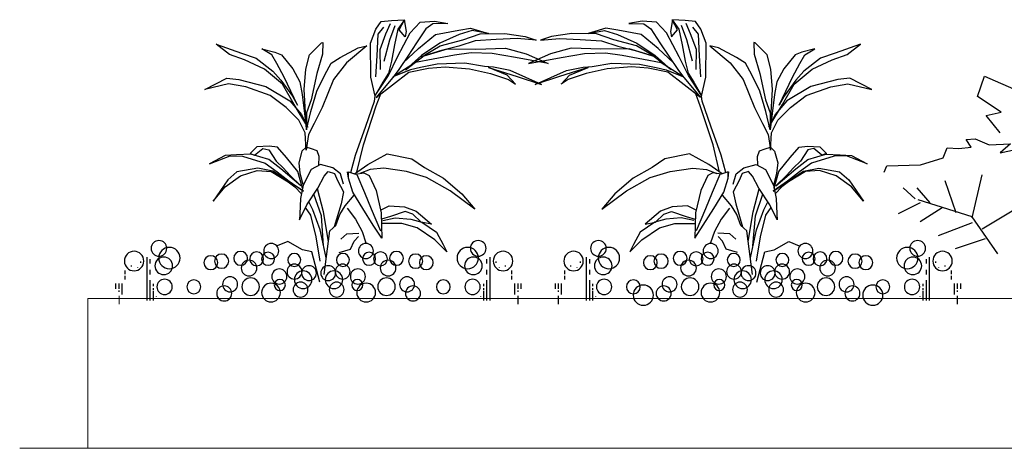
# Model space of a CAD drawing. Header units: millimetres. Extents: x 224.49 to 232.8, y 170.44 to 178.39.
# Drawn here: x 224.492 to 226.466, y 173.245 to 174.103 of the extents above; entities that cross this region are included whole.
import ezdxf

# ---------------------------------------------------------------- set-up
doc = ezdxf.new("R2010")
doc.units = ezdxf.units.MM
doc.layers.add('PROIEZIONI', color=145, linetype='Continuous', lineweight=13)
doc.layers.add('VEGETAZIONE', color=94, linetype='Continuous')

msp = doc.modelspace()

# ---------------------------------------------------------------- linework, layer by layer
at = {"layer": 'PROIEZIONI', "linetype": 'Continuous'}
msp.add_line((224.6907, 173.5334), (224.6907, 173.5499), dxfattribs=at)
at = {"layer": 'PROIEZIONI'}
for q in [(230.7596, 173.5447), (224.6282, 173.2447)]:
    msp.add_line((224.6282, 173.5447), q, dxfattribs=at)
at = {"layer": 'PROIEZIONI', "color": 5}
msp.add_line((224.4916, 173.2447), (230.8936, 173.2447), dxfattribs=at)
at = {"layer": 'VEGETAZIONE'}
for p, q in [((225.2049, 174.0839), (225.2155, 174.0997)), ((225.2155, 174.0997), (225.2367, 174.1016)), ((225.2367, 174.1016), (225.2617, 174.1031)), ((225.2622, 174.1031), (225.2491, 174.0841)), ((225.2519, 174.0831), (225.2622, 174.1031)), ((225.2617, 174.1031), (225.2656, 174.0795)), ((225.2941, 174.0984), (225.3224, 174.1002)), ((225.3224, 174.1002), (225.3491, 174.0955)), ((225.7387, 174.1002), (225.712, 174.0955)), ((225.767, 174.0984), (225.7387, 174.1002)), ((225.7994, 174.1031), (225.7955, 174.0795)), ((225.8092, 174.0831), (225.7989, 174.1031)), ((225.7989, 174.1031), (225.812, 174.0841)), ((225.8245, 174.1016), (225.7994, 174.1031)), ((225.8456, 174.0997), (225.8245, 174.1016)), ((225.8562, 174.0839), (225.8456, 174.0997)), ((225.1945, 174.0559), (225.2049, 174.0839)), ((225.2098, 174.0739), (225.2214, 174.0883)), ((225.2254, 174.0751), (225.2343, 174.0956)), ((225.2332, 174.0631), (225.244, 174.0917)), ((225.2491, 174.0841), (225.2424, 174.0531)), ((225.2635, 174.0688), (225.2519, 174.0831)), ((225.274, 174.0765), (225.2941, 174.0984)), ((225.3052, 174.085), (225.2868, 174.0571)), ((225.3195, 174.0951), (225.3052, 174.085)), ((225.3491, 174.0955), (225.3195, 174.0951)), ((225.3248, 174.0734), (225.3714, 174.082)), ((225.3714, 174.082), (225.395, 174.0863)), ((225.3978, 174.0815), (225.3718, 174.0735)), ((225.395, 174.0863), (225.4306, 174.0757)), ((225.4306, 174.0757), (225.3978, 174.0815)), ((225.6661, 174.0863), (225.6305, 174.0757)), ((225.6305, 174.0757), (225.6634, 174.0815)), ((225.6634, 174.0815), (225.6893, 174.0735)), ((225.6897, 174.082), (225.6661, 174.0863)), ((225.7364, 174.0734), (225.6897, 174.082)), ((225.712, 174.0955), (225.7416, 174.0951)), ((225.7416, 174.0951), (225.7559, 174.085)), ((225.7559, 174.085), (225.7743, 174.0571)), ((225.7871, 174.0765), (225.767, 174.0984)), ((225.7976, 174.0688), (225.8092, 174.0831)), ((225.812, 174.0841), (225.8187, 174.0531)), ((225.828, 174.0631), (225.8171, 174.0917)), ((225.8357, 174.0751), (225.8269, 174.0956)), ((225.8513, 174.0739), (225.8398, 174.0883)), ((225.8667, 174.0559), (225.8562, 174.0839)), ((225.2077, 174.0306), (225.2098, 174.0739)), ((225.214, 174.0433), (225.2254, 174.0751)), ((225.2217, 174.02), (225.2332, 174.0631)), ((225.2486, 174.0286), (225.274, 174.0765)), ((225.2656, 174.0795), (225.2635, 174.0688)), ((225.2908, 174.0457), (225.3248, 174.0734)), ((225.3718, 174.0735), (225.3334, 174.0563)), ((225.3342, 174.0506), (225.3792, 174.063)), ((225.404, 174.0607), (225.3714, 174.0504)), ((225.3792, 174.063), (225.4142, 174.0747)), ((225.4464, 174.0637), (225.404, 174.0607)), ((225.4142, 174.0747), (225.4636, 174.0757)), ((225.4879, 174.0653), (225.4464, 174.0637)), ((225.4636, 174.0757), (225.5039, 174.0697)), ((225.5265, 174.0618), (225.4879, 174.0653)), ((225.5039, 174.0697), (225.5265, 174.0618)), ((225.5572, 174.0697), (225.5346, 174.0618)), ((225.5346, 174.0618), (225.5733, 174.0653)), ((225.5976, 174.0757), (225.5572, 174.0697)), ((225.5733, 174.0653), (225.6147, 174.0637)), ((225.6469, 174.0747), (225.5976, 174.0757)), ((225.6147, 174.0637), (225.6571, 174.0607)), ((225.682, 174.063), (225.6469, 174.0747)), ((225.6571, 174.0607), (225.6897, 174.0504)), ((225.7269, 174.0506), (225.682, 174.063)), ((225.6893, 174.0735), (225.7278, 174.0563)), ((225.7703, 174.0457), (225.7364, 174.0734)), ((225.8126, 174.0286), (225.7871, 174.0765)), ((225.7955, 174.0795), (225.7976, 174.0688)), ((225.8395, 174.02), (225.828, 174.0631)), ((225.8471, 174.0433), (225.8357, 174.0751)), ((225.8534, 174.0306), (225.8513, 174.0739)), ((224.9121, 174.0334), (224.8852, 174.0541)), ((224.8852, 174.0541), (224.9357, 174.0358)), ((224.9964, 174.0329), (224.9769, 174.0449)), ((224.9769, 174.0449), (225.0027, 174.0384)), ((225.0723, 174.0325), (225.0857, 174.0464)), ((225.0857, 174.0464), (225.0962, 174.0566)), ((225.0962, 174.0566), (225.099, 174.0575)), ((225.099, 174.0575), (225.0981, 174.034)), ((225.1337, 174.0277), (225.1698, 174.0469)), ((225.1868, 174.0507), (225.1463, 174.0166)), ((225.1698, 174.0469), (225.1868, 174.0507)), ((225.1952, 173.9879), (225.1945, 174.0559)), ((225.2143, 174.0036), (225.214, 174.0433)), ((225.2424, 174.0531), (225.2367, 174.0203)), ((225.2601, 174.0165), (225.2908, 174.0457)), ((225.2868, 174.0571), (225.2694, 174.0301)), ((225.2952, 174.0287), (225.3488, 174.0451)), ((225.3369, 174.0412), (225.2952, 174.0287)), ((225.3334, 174.0563), (225.2962, 174.0315)), ((225.3043, 174.0333), (225.3342, 174.0506)), ((225.3714, 174.0504), (225.3369, 174.0412)), ((225.3488, 174.0451), (225.4056, 174.0441)), ((225.4056, 174.0441), (225.4645, 174.046)), ((225.4645, 174.046), (225.5061, 174.0345)), ((225.5966, 174.046), (225.555, 174.0345)), ((225.6555, 174.0441), (225.5966, 174.046)), ((225.7124, 174.0451), (225.6555, 174.0441)), ((225.6897, 174.0504), (225.7243, 174.0412)), ((225.7659, 174.0287), (225.7124, 174.0451)), ((225.7243, 174.0412), (225.7659, 174.0287)), ((225.7568, 174.0333), (225.7269, 174.0506)), ((225.7278, 174.0563), (225.7649, 174.0315)), ((225.8011, 174.0165), (225.7703, 174.0457)), ((225.7743, 174.0571), (225.7917, 174.0301)), ((225.8187, 174.0531), (225.8244, 174.0203)), ((225.8469, 174.0036), (225.8471, 174.0433)), ((225.866, 173.9879), (225.8667, 174.0559)), ((225.8913, 174.0469), (225.8743, 174.0507)), ((225.8743, 174.0507), (225.9148, 174.0166)), ((225.9274, 174.0277), (225.8913, 174.0469)), ((225.9649, 174.0566), (225.9621, 174.0575)), ((225.9621, 174.0575), (225.963, 174.034)), ((225.9755, 174.0464), (225.9649, 174.0566)), ((225.9889, 174.0325), (225.9755, 174.0464)), ((226.0843, 174.0449), (226.0584, 174.0384)), ((226.0647, 174.0329), (226.0843, 174.0449)), ((226.1759, 174.0541), (226.1254, 174.0358)), ((226.149, 174.0334), (226.1759, 174.0541)), ((224.9421, 174.0226), (224.9121, 174.0334)), ((224.9357, 174.0358), (224.9653, 174.0263)), ((224.9818, 174.0039), (224.9421, 174.0226)), ((224.9653, 174.0263), (224.9987, 174.0003)), ((225.007, 174.0153), (224.9964, 174.0329)), ((225.0027, 174.0384), (225.0162, 174.0326)), ((225.0162, 174.0326), (225.0388, 174.0048)), ((225.0646, 174.0043), (225.0723, 174.0325)), ((225.0981, 174.034), (225.0871, 173.9955)), ((225.1157, 174.0158), (225.1337, 174.0277)), ((225.2051, 173.9887), (225.2077, 174.0306)), ((225.2301, 173.9911), (225.2486, 174.0286)), ((225.2694, 174.0301), (225.2511, 174.0035)), ((225.2647, 174.0027), (225.3043, 174.0333)), ((225.2962, 174.0315), (225.2647, 174.0027)), ((225.3196, 174.024), (225.2847, 174.0176)), ((225.3627, 174.0322), (225.3196, 174.024)), ((225.3961, 174.0368), (225.3627, 174.0322)), ((225.438, 174.0357), (225.3961, 174.0368)), ((225.4849, 174.0277), (225.438, 174.0357)), ((225.5502, 174.0153), (225.4849, 174.0277)), ((225.5061, 174.0345), (225.5502, 174.0153)), ((225.555, 174.0345), (225.511, 174.0153)), ((225.511, 174.0153), (225.5762, 174.0277)), ((225.5762, 174.0277), (225.6231, 174.0357)), ((225.6231, 174.0357), (225.6651, 174.0368)), ((225.6651, 174.0368), (225.6985, 174.0322)), ((225.6985, 174.0322), (225.7415, 174.024)), ((225.7415, 174.024), (225.7764, 174.0176)), ((225.7965, 174.0027), (225.7568, 174.0333)), ((225.7649, 174.0315), (225.7965, 174.0027)), ((225.7917, 174.0301), (225.81, 174.0035)), ((225.8311, 173.9911), (225.8126, 174.0286)), ((225.856, 173.9887), (225.8534, 174.0306)), ((225.9455, 174.0158), (225.9274, 174.0277)), ((225.963, 174.034), (225.9741, 173.9955)), ((225.9965, 174.0043), (225.9889, 174.0325)), ((226.0449, 174.0326), (226.0223, 174.0048)), ((226.0584, 174.0384), (226.0449, 174.0326)), ((226.0541, 174.0153), (226.0647, 174.0329)), ((226.0959, 174.0263), (226.0624, 174.0003)), ((226.0793, 174.0039), (226.1191, 174.0226)), ((226.1254, 174.0358), (226.0959, 174.0263)), ((226.1191, 174.0226), (226.149, 174.0334)), ((225.018, 173.9737), (224.9818, 174.0039)), ((225.0216, 173.9877), (225.007, 174.0153)), ((225.0388, 174.0048), (225.0525, 173.9787)), ((225.0617, 173.9635), (225.0646, 174.0043)), ((225.1026, 173.9924), (225.1157, 174.0158)), ((225.1463, 174.0166), (225.1203, 173.9832)), ((225.2367, 174.0203), (225.2301, 173.9958)), ((225.2746, 174.0026), (225.2394, 173.9887)), ((225.2511, 174.0035), (225.2419, 173.9909)), ((225.2847, 174.0176), (225.2423, 173.9905)), ((225.2712, 173.9979), (225.3104, 174.0059)), ((225.2945, 174.0071), (225.2746, 174.0026)), ((225.3279, 174.014), (225.2945, 174.0071)), ((225.3104, 174.0059), (225.3438, 174.0085)), ((225.3835, 174.0163), (225.3279, 174.014)), ((225.3438, 174.0085), (225.3927, 174.0048)), ((225.4229, 174.0096), (225.3835, 174.0163)), ((225.3927, 174.0048), (225.4349, 173.9956)), ((225.4407, 174.0078), (225.4229, 174.0096)), ((225.4683, 173.9922), (225.4309, 174.0075)), ((225.4309, 174.0075), (225.4884, 173.9895)), ((225.4741, 174.0016), (225.4407, 174.0078)), ((225.5372, 173.9732), (225.4741, 174.0016)), ((225.5239, 173.9732), (225.587, 174.0016)), ((225.6302, 174.0075), (225.5727, 173.9895)), ((225.587, 174.0016), (225.6204, 174.0078)), ((225.5928, 173.9922), (225.6302, 174.0075)), ((225.6204, 174.0078), (225.6382, 174.0096)), ((225.6684, 174.0048), (225.6262, 173.9956)), ((225.6382, 174.0096), (225.6776, 174.0163)), ((225.7173, 174.0085), (225.6684, 174.0048)), ((225.6776, 174.0163), (225.7332, 174.014)), ((225.7507, 174.0059), (225.7173, 174.0085)), ((225.7332, 174.014), (225.7667, 174.0071)), ((225.79, 173.9979), (225.7507, 174.0059)), ((225.7667, 174.0071), (225.7865, 174.0026)), ((225.7764, 174.0176), (225.8189, 173.9905)), ((225.7865, 174.0026), (225.8217, 173.9887)), ((225.81, 174.0035), (225.8193, 173.9909)), ((225.8244, 174.0203), (225.831, 173.9958)), ((225.9148, 174.0166), (225.9408, 173.9832)), ((225.9585, 173.9924), (225.9455, 174.0158)), ((225.9995, 173.9635), (225.9965, 174.0043)), ((226.0223, 174.0048), (226.0086, 173.9787)), ((226.0395, 173.9877), (226.0541, 174.0153)), ((226.0431, 173.9737), (226.0793, 174.0039)), ((224.8625, 173.9636), (224.9066, 173.9863)), ((224.9066, 173.9863), (224.9306, 173.9836)), ((224.9306, 173.9836), (224.985, 173.969)), ((224.9987, 174.0003), (225.0149, 173.9822)), ((225.0149, 173.9822), (225.0383, 173.9498)), ((225.0479, 173.9317), (225.0216, 173.9877)), ((225.0871, 173.9955), (225.0754, 173.9425)), ((225.087, 173.9597), (225.1026, 173.9924)), ((225.1203, 173.9832), (225.0977, 173.9275)), ((225.2039, 173.9497), (225.1952, 173.9879)), ((225.2035, 173.9511), (225.2301, 173.9911)), ((225.2058, 173.9473), (225.2712, 173.9979)), ((225.2419, 173.9909), (225.2058, 173.9473)), ((225.2301, 173.9958), (225.2191, 173.9777)), ((225.4349, 173.9956), (225.471, 173.9832)), ((225.4849, 173.9741), (225.4683, 173.9922)), ((225.471, 173.9832), (225.4849, 173.9741)), ((225.4884, 173.9895), (225.5372, 173.9732)), ((225.5727, 173.9895), (225.5239, 173.9732)), ((225.5762, 173.9741), (225.5928, 173.9922)), ((225.5902, 173.9832), (225.5762, 173.9741)), ((225.6262, 173.9956), (225.5902, 173.9832)), ((225.8554, 173.9473), (225.79, 173.9979)), ((225.8193, 173.9909), (225.8554, 173.9473)), ((225.831, 173.9958), (225.8421, 173.9777)), ((225.8576, 173.9511), (225.8311, 173.9911)), ((225.8572, 173.9497), (225.866, 173.9879)), ((225.9408, 173.9832), (225.9634, 173.9275)), ((225.9741, 173.9597), (225.9585, 173.9924)), ((225.9741, 173.9955), (225.9857, 173.9425)), ((226.0132, 173.9317), (226.0395, 173.9877)), ((226.0462, 173.9822), (226.0228, 173.9498)), ((226.0624, 174.0003), (226.0462, 173.9822)), ((226.1305, 173.9836), (226.0762, 173.969)), ((226.1545, 173.9863), (226.1305, 173.9836)), ((226.1986, 173.9636), (226.1545, 173.9863)), ((226.4103, 173.9492), (226.4243, 173.9902)), ((226.4243, 173.9902), (226.493, 173.96)), ((224.9102, 173.9746), (224.8625, 173.9636)), ((224.9449, 173.9687), (224.9102, 173.9746)), ((224.9937, 173.9515), (224.9449, 173.9687)), ((224.985, 173.969), (225.033, 173.9405)), ((225.0414, 173.9332), (225.018, 173.9737)), ((225.0525, 173.9787), (225.0572, 173.9532)), ((225.0659, 173.8825), (225.0617, 173.9635)), ((225.2191, 173.9777), (225.2035, 173.9511)), ((225.8421, 173.9777), (225.8576, 173.9511)), ((225.9952, 173.8825), (225.9995, 173.9635)), ((226.0086, 173.9787), (226.004, 173.9532)), ((226.0198, 173.9332), (226.0431, 173.9737)), ((226.0762, 173.969), (226.0281, 173.9405)), ((226.0674, 173.9515), (226.1162, 173.9687)), ((226.1162, 173.9687), (226.1509, 173.9746)), ((226.1509, 173.9746), (226.1986, 173.9636)), ((225.0257, 173.9274), (224.9937, 173.9515)), ((225.0383, 173.9498), (225.0479, 173.9317)), ((225.0572, 173.9532), (225.0659, 173.8825)), ((225.0754, 173.9425), (225.066, 173.9168)), ((225.075, 173.919), (225.087, 173.9597)), ((225.2024, 173.9398), (225.2039, 173.9497)), ((225.206, 173.9303), (225.2151, 173.9545)), ((225.8551, 173.9303), (225.846, 173.9545)), ((225.8587, 173.9398), (225.8572, 173.9497)), ((225.9861, 173.919), (225.9741, 173.9597)), ((225.9857, 173.9425), (225.9952, 173.9168)), ((226.004, 173.9532), (225.9952, 173.8825)), ((226.0228, 173.9498), (226.0132, 173.9317)), ((226.0355, 173.9274), (226.0674, 173.9515)), ((226.4577, 173.9177), (226.4103, 173.9492)), ((225.0506, 173.9016), (225.0257, 173.9274)), ((225.033, 173.9405), (225.0561, 173.9132)), ((225.0688, 173.8881), (225.0414, 173.9332)), ((225.0977, 173.9275), (225.0816, 173.8954)), ((225.1806, 173.8527), (225.206, 173.9303)), ((225.185, 173.8898), (225.2024, 173.9398)), ((225.8805, 173.8527), (225.8551, 173.9303)), ((225.8761, 173.8898), (225.8587, 173.9398)), ((225.9634, 173.9275), (225.9795, 173.8954)), ((225.9923, 173.8881), (226.0198, 173.9332)), ((226.0281, 173.9405), (226.0051, 173.9132)), ((226.0105, 173.9016), (226.0355, 173.9274)), ((225.0561, 173.9132), (225.0688, 173.8881)), ((225.0659, 173.8825), (225.075, 173.919)), ((225.066, 173.9168), (225.0659, 173.8825)), ((225.9952, 173.8825), (225.9861, 173.919)), ((226.0051, 173.9132), (225.9923, 173.8881)), ((225.9952, 173.9168), (225.9952, 173.8825)), ((226.4274, 173.9112), (226.4577, 173.9177)), ((226.4555, 173.8762), (226.4274, 173.9112)), ((225.0634, 173.8763), (225.0506, 173.9016)), ((225.0816, 173.8954), (225.0699, 173.873)), ((225.1643, 173.8318), (225.185, 173.8898)), ((225.8969, 173.8318), (225.8761, 173.8898)), ((225.9795, 173.8954), (225.9912, 173.873)), ((225.9978, 173.8763), (226.0105, 173.9016)), ((225.0652, 173.842), (225.0634, 173.8763)), ((225.0699, 173.873), (225.0673, 173.8556)), ((225.9912, 173.873), (225.9938, 173.8556)), ((225.9959, 173.842), (225.9978, 173.8763)), ((226.3876, 173.8635), (226.4057, 173.8644)), ((226.3979, 173.8476), (226.3876, 173.8635)), ((226.4057, 173.8644), (226.4336, 173.8528)), ((224.9664, 173.8488), (224.9535, 173.8349)), ((224.9623, 173.8316), (224.9787, 173.8449)), ((224.9914, 173.8499), (224.9664, 173.8488)), ((224.9787, 173.8449), (224.9909, 173.8424)), ((225.0079, 173.8477), (224.9914, 173.8499)), ((225.0258, 173.8271), (225.0079, 173.8477)), ((225.0653, 173.8477), (225.0571, 173.8397)), ((225.0673, 173.8556), (225.0652, 173.842)), ((225.076, 173.8447), (225.0653, 173.8477)), ((225.0872, 173.8407), (225.076, 173.8447)), ((225.1673, 173.7977), (225.1806, 173.8527)), ((225.8938, 173.7977), (225.8805, 173.8527)), ((225.9739, 173.8407), (225.9851, 173.8447)), ((225.9851, 173.8447), (225.9958, 173.8477)), ((225.9938, 173.8556), (225.9959, 173.842)), ((225.9958, 173.8477), (226.004, 173.8397)), ((226.0353, 173.8271), (226.0532, 173.8477)), ((226.0532, 173.8477), (226.0697, 173.8499)), ((226.0697, 173.8499), (226.0948, 173.8488)), ((226.0825, 173.8449), (226.0703, 173.8424)), ((226.0988, 173.8316), (226.0825, 173.8449)), ((226.0948, 173.8488), (226.1076, 173.8349)), ((226.3416, 173.8262), (226.3499, 173.8464)), ((226.3499, 173.8464), (226.3731, 173.8449)), ((226.3731, 173.8449), (226.3979, 173.8476)), ((226.4336, 173.8528), (226.4765, 173.8544)), ((226.4765, 173.8544), (226.4555, 173.8362)), ((226.4555, 173.8362), (226.5173, 173.8496)), ((224.903, 173.8311), (224.8717, 173.8143)), ((224.8717, 173.8143), (224.9134, 173.8305)), ((224.9256, 173.8322), (224.903, 173.8311)), ((224.9134, 173.8305), (224.9378, 173.8301)), ((224.9548, 173.8336), (224.9256, 173.8322)), ((224.9378, 173.8301), (224.9833, 173.8156)), ((224.9535, 173.8349), (224.9623, 173.8316)), ((224.9909, 173.823), (224.9548, 173.8336)), ((224.9909, 173.8424), (225.0055, 173.8199)), ((225.0489, 173.799), (225.0258, 173.8271)), ((225.0571, 173.8397), (225.0506, 173.8163)), ((225.0913, 173.8288), (225.0872, 173.8407)), ((225.091, 173.8115), (225.0913, 173.8288)), ((225.155, 173.7969), (225.1643, 173.8318)), ((225.1889, 173.813), (225.2279, 173.8345)), ((225.2279, 173.8345), (225.2772, 173.8247)), ((225.2772, 173.8247), (225.3027, 173.8069)), ((225.7839, 173.8247), (225.7584, 173.8069)), ((225.8332, 173.8345), (225.7839, 173.8247)), ((225.8722, 173.813), (225.8332, 173.8345)), ((225.9061, 173.7969), (225.8969, 173.8318)), ((225.9698, 173.8288), (225.9739, 173.8407)), ((225.9701, 173.8115), (225.9698, 173.8288)), ((226.004, 173.8397), (226.0105, 173.8163)), ((226.0123, 173.799), (226.0353, 173.8271)), ((226.0703, 173.8424), (226.0556, 173.8199)), ((226.0702, 173.823), (226.1063, 173.8336)), ((226.1233, 173.8301), (226.0779, 173.8156)), ((226.1076, 173.8349), (226.0988, 173.8316)), ((226.1063, 173.8336), (226.1355, 173.8322)), ((226.1478, 173.8305), (226.1233, 173.8301)), ((226.1355, 173.8322), (226.1581, 173.8311)), ((226.1895, 173.8143), (226.1478, 173.8305)), ((226.1581, 173.8311), (226.1895, 173.8143)), ((226.2961, 173.8125), (226.3416, 173.8262)), ((224.9685, 173.8055), (224.9269, 173.7983)), ((224.999, 173.7999), (224.9685, 173.8055)), ((224.9833, 173.8156), (225.0074, 173.7982)), ((225.0147, 173.8043), (224.9909, 173.823)), ((225.0055, 173.8199), (225.0194, 173.8061)), ((225.055, 173.7707), (225.0147, 173.8043)), ((225.0194, 173.8061), (225.0337, 173.7908)), ((225.0506, 173.8163), (225.0531, 173.7956)), ((225.0943, 173.8133), (225.0753, 173.8033)), ((225.1192, 173.8063), (225.0943, 173.8133)), ((225.134, 173.7942), (225.1192, 173.8063)), ((225.1625, 173.7944), (225.1889, 173.813)), ((225.2212, 173.8059), (225.1935, 173.8031)), ((225.2664, 173.799), (225.2212, 173.8059)), ((225.3027, 173.8069), (225.3405, 173.7859)), ((225.7584, 173.8069), (225.7206, 173.7859)), ((225.7947, 173.799), (225.8399, 173.8059)), ((225.8399, 173.8059), (225.8677, 173.8031)), ((225.8986, 173.7944), (225.8722, 173.813)), ((225.9271, 173.7942), (225.942, 173.8063)), ((225.942, 173.8063), (225.9668, 173.8133)), ((225.9668, 173.8133), (225.9858, 173.8033)), ((226.0062, 173.7707), (226.0465, 173.8043)), ((226.0105, 173.8163), (226.008, 173.7956)), ((226.0417, 173.8061), (226.0275, 173.7908)), ((226.0556, 173.8199), (226.0417, 173.8061)), ((226.0465, 173.8043), (226.0702, 173.823)), ((226.0779, 173.8156), (226.0537, 173.7982)), ((226.0621, 173.7999), (226.0927, 173.8055)), ((226.0927, 173.8055), (226.1342, 173.7983)), ((226.2237, 173.7975), (226.2286, 173.8102)), ((226.2286, 173.8102), (226.2961, 173.8125)), ((224.9034, 173.7686), (224.9339, 173.7906)), ((224.9269, 173.7983), (224.9084, 173.7826)), ((224.9339, 173.7906), (224.9674, 173.8008)), ((224.9674, 173.8008), (224.9952, 173.799)), ((224.9952, 173.799), (225.0293, 173.7786)), ((225.0604, 173.7597), (224.999, 173.7999)), ((225.0074, 173.7982), (225.0312, 173.78)), ((225.0337, 173.7908), (225.055, 173.7707)), ((225.0584, 173.7659), (225.0489, 173.799)), ((225.0531, 173.7956), (225.0595, 173.771)), ((225.0753, 173.8033), (225.0597, 173.7719)), ((225.0888, 173.7654), (225.1014, 173.79)), ((225.1014, 173.79), (225.1096, 173.7993)), ((225.1096, 173.7993), (225.1222, 173.7949)), ((225.1222, 173.7949), (225.1282, 173.7811)), ((225.1403, 173.7734), (225.134, 173.7942)), ((225.1503, 173.7854), (225.1486, 173.7982)), ((225.1501, 173.7986), (225.1645, 173.7937)), ((225.1503, 173.7854), (225.1501, 173.7986)), ((225.1592, 173.758), (225.1503, 173.7854)), ((225.1645, 173.7937), (225.1811, 173.7967)), ((225.1669, 173.7932), (225.1823, 173.7567)), ((225.1935, 173.8031), (225.1729, 173.7952)), ((225.1811, 173.7967), (225.1914, 173.7909)), ((225.1914, 173.7909), (225.2054, 173.761)), ((225.3067, 173.787), (225.2664, 173.799)), ((225.3537, 173.7603), (225.3067, 173.787)), ((225.3405, 173.7859), (225.3776, 173.7542)), ((225.7206, 173.7859), (225.6835, 173.7542)), ((225.7075, 173.7603), (225.7545, 173.787)), ((225.7545, 173.787), (225.7947, 173.799)), ((225.8698, 173.7909), (225.8558, 173.761)), ((225.8677, 173.8031), (225.8883, 173.7952)), ((225.88, 173.7967), (225.8698, 173.7909)), ((225.8942, 173.7932), (225.8788, 173.7567)), ((225.8966, 173.7937), (225.88, 173.7967)), ((225.911, 173.7986), (225.8966, 173.7937)), ((225.9019, 173.758), (225.9109, 173.7854)), ((225.9109, 173.7854), (225.911, 173.7986)), ((225.9109, 173.7854), (225.9125, 173.7982)), ((225.9209, 173.7734), (225.9271, 173.7942)), ((225.9389, 173.7949), (225.933, 173.7811)), ((225.9515, 173.7993), (225.9389, 173.7949)), ((225.9597, 173.79), (225.9515, 173.7993)), ((225.9724, 173.7654), (225.9597, 173.79)), ((225.9858, 173.8033), (226.0014, 173.7719)), ((226.0007, 173.7597), (226.0621, 173.7999)), ((226.008, 173.7956), (226.0016, 173.771)), ((226.0027, 173.7659), (226.0123, 173.799)), ((226.0275, 173.7908), (226.0062, 173.7707)), ((226.0537, 173.7982), (226.0299, 173.78)), ((226.0659, 173.799), (226.0318, 173.7786)), ((226.0937, 173.8008), (226.0659, 173.799)), ((226.1272, 173.7906), (226.0937, 173.8008)), ((226.1577, 173.7686), (226.1272, 173.7906)), ((226.1342, 173.7983), (226.1528, 173.7826)), ((226.3994, 173.7065), (226.4194, 173.7924)), ((224.9084, 173.7826), (224.8794, 173.7398)), ((224.8794, 173.7398), (224.9034, 173.7686)), ((225.0293, 173.7786), (225.0427, 173.7681)), ((225.0312, 173.78), (225.0604, 173.7597)), ((225.0427, 173.7681), (225.056, 173.7543)), ((225.0597, 173.7719), (225.0541, 173.7453)), ((225.0665, 173.7323), (225.0888, 173.7654)), ((225.1002, 173.718), (225.0881, 173.7644)), ((225.1282, 173.7811), (225.14, 173.7583)), ((225.933, 173.7811), (225.9211, 173.7583)), ((225.961, 173.718), (225.9731, 173.7644)), ((225.9946, 173.7323), (225.9724, 173.7654)), ((226.0299, 173.78), (226.0007, 173.7597)), ((226.0014, 173.7719), (226.007, 173.7453)), ((226.0184, 173.7681), (226.0051, 173.7543)), ((226.0318, 173.7786), (226.0184, 173.7681)), ((226.1528, 173.7826), (226.1817, 173.7398)), ((226.1817, 173.7398), (226.1577, 173.7686)), ((226.2853, 173.7445), (226.2613, 173.7664)), ((226.3153, 173.7365), (226.2893, 173.7664)), ((226.3674, 173.7165), (226.3454, 173.7804)), ((225.0541, 173.7453), (225.0527, 173.7141)), ((225.0959, 173.7101), (225.081, 173.7538)), ((225.14, 173.7583), (225.1353, 173.7345)), ((225.1437, 173.73), (225.1619, 173.7519)), ((225.1789, 173.7247), (225.1592, 173.758)), ((225.1823, 173.7567), (225.1959, 173.7244)), ((225.2054, 173.761), (225.2155, 173.716)), ((225.4034, 173.7237), (225.3537, 173.7603)), ((225.3776, 173.7542), (225.4034, 173.7237)), ((225.6577, 173.7237), (225.7075, 173.7603)), ((225.6835, 173.7542), (225.6577, 173.7237)), ((225.8558, 173.761), (225.8456, 173.716)), ((225.8788, 173.7567), (225.8653, 173.7244)), ((225.8822, 173.7247), (225.9019, 173.758)), ((225.9175, 173.73), (225.8992, 173.7519)), ((225.9211, 173.7583), (225.9259, 173.7345)), ((225.9653, 173.7101), (225.9802, 173.7538)), ((226.007, 173.7453), (226.0085, 173.7141)), ((225.0519, 173.7024), (225.0665, 173.7323)), ((225.0747, 173.7119), (225.0639, 173.7269)), ((225.0791, 173.7221), (225.0706, 173.7383)), ((225.1353, 173.7345), (225.1216, 173.6881)), ((225.133, 173.7127), (225.1437, 173.73)), ((225.1474, 173.7257), (225.1645, 173.7037)), ((225.2, 173.6914), (225.1789, 173.7247)), ((225.1959, 173.7244), (225.2143, 173.6803)), ((225.2142, 173.7216), (225.2317, 173.73)), ((225.2317, 173.73), (225.2624, 173.728)), ((225.2624, 173.728), (225.2857, 173.7195)), ((225.7988, 173.728), (225.7754, 173.7195)), ((225.8294, 173.73), (225.7988, 173.728)), ((225.8469, 173.7216), (225.8294, 173.73)), ((225.8653, 173.7244), (225.8468, 173.6803)), ((225.8611, 173.6914), (225.8822, 173.7247)), ((225.9138, 173.7257), (225.8967, 173.7037)), ((225.9281, 173.7127), (225.9175, 173.73)), ((225.9259, 173.7345), (225.9395, 173.6881)), ((225.982, 173.7221), (225.9906, 173.7383)), ((225.9865, 173.7119), (225.9972, 173.7269)), ((226.0092, 173.7024), (225.9946, 173.7323)), ((226.2953, 173.7365), (226.2513, 173.7145)), ((226.3994, 173.7085), (226.2913, 173.7425)), ((226.3393, 173.7265), (226.2953, 173.6985)), ((226.4194, 173.6845), (226.5034, 173.7345)), ((225.0527, 173.7141), (225.0519, 173.7024)), ((225.0852, 173.6684), (225.0747, 173.7119)), ((225.0935, 173.6824), (225.0791, 173.7221)), ((225.1005, 173.6503), (225.0959, 173.7101)), ((225.1099, 173.6586), (225.1002, 173.718)), ((225.1251, 173.6912), (225.133, 173.7127)), ((225.2155, 173.716), (225.2169, 173.6657)), ((225.2346, 173.7091), (225.2166, 173.7034)), ((225.219, 173.7009), (225.2441, 173.7061)), ((225.2641, 173.7189), (225.2346, 173.7091)), ((225.2441, 173.7061), (225.2751, 173.7033)), ((225.279, 173.7136), (225.2641, 173.7189)), ((225.2957, 173.6977), (225.279, 173.7136)), ((225.2857, 173.7195), (225.3168, 173.6936)), ((225.7754, 173.7195), (225.7444, 173.6936)), ((225.7654, 173.6977), (225.7821, 173.7136)), ((225.7821, 173.7136), (225.7971, 173.7189)), ((225.817, 173.7061), (225.786, 173.7033)), ((225.7971, 173.7189), (225.8265, 173.7091)), ((225.8421, 173.7009), (225.817, 173.7061)), ((225.8265, 173.7091), (225.8445, 173.7034)), ((225.8456, 173.716), (225.8442, 173.6657)), ((225.936, 173.6912), (225.9281, 173.7127)), ((225.9512, 173.6586), (225.961, 173.718)), ((225.9606, 173.6503), (225.9653, 173.7101)), ((225.9676, 173.6824), (225.982, 173.7221)), ((225.9759, 173.6684), (225.9865, 173.7119)), ((226.0085, 173.7141), (226.0092, 173.7024)), ((226.4514, 173.6345), (226.3994, 173.7085)), ((225.1127, 173.6801), (225.1251, 173.6912)), ((225.1645, 173.7037), (225.1776, 173.6786)), ((225.2169, 173.6657), (225.2, 173.6914)), ((225.2166, 173.7034), (225.2159, 173.7031)), ((225.2571, 173.6946), (225.2161, 173.6949)), ((225.288, 173.6865), (225.2571, 173.6946)), ((225.2751, 173.7033), (225.2971, 173.6977)), ((225.3233, 173.662), (225.288, 173.6865)), ((225.3168, 173.6936), (225.2957, 173.6977)), ((225.2971, 173.6977), (225.3268, 173.6779)), ((225.7641, 173.6977), (225.7343, 173.6779)), ((225.7378, 173.662), (225.7731, 173.6865)), ((225.7444, 173.6936), (225.7654, 173.6977)), ((225.786, 173.7033), (225.7641, 173.6977)), ((225.7731, 173.6865), (225.8041, 173.6946)), ((225.8041, 173.6946), (225.845, 173.6949)), ((225.8442, 173.6657), (225.8611, 173.6914)), ((225.8445, 173.7034), (225.8453, 173.7031)), ((225.8967, 173.7037), (225.8835, 173.6786)), ((225.9484, 173.6801), (225.936, 173.6912)), ((226.3994, 173.6965), (226.3313, 173.6705)), ((225.0936, 173.6198), (225.0852, 173.6684)), ((225.1057, 173.6263), (225.0935, 173.6824)), ((225.1101, 173.6595), (225.1127, 173.6801)), ((225.135, 173.6638), (225.147, 173.6739)), ((225.147, 173.6739), (225.171, 173.6759)), ((225.1618, 173.6595), (225.1705, 173.6688)), ((225.1776, 173.6786), (225.1853, 173.6559)), ((225.3268, 173.6779), (225.3401, 173.6532)), ((225.7343, 173.6779), (225.721, 173.6532)), ((225.8835, 173.6786), (225.8758, 173.6559)), ((225.9141, 173.6739), (225.8902, 173.6759)), ((225.8993, 173.6595), (225.8907, 173.6688)), ((225.9261, 173.6638), (225.9141, 173.6739)), ((225.9511, 173.6595), (225.9484, 173.6801)), ((225.9554, 173.6263), (225.9676, 173.6824)), ((225.9675, 173.6198), (225.9759, 173.6684)), ((225.0286, 173.6586), (225.0077, 173.65)), ((225.0584, 173.6421), (225.0286, 173.6586)), ((225.1014, 173.5928), (225.1101, 173.6595)), ((225.154, 173.6437), (225.1618, 173.6595)), ((225.3474, 173.6385), (225.3233, 173.662)), ((225.3401, 173.6532), (225.3474, 173.6385)), ((225.7137, 173.6385), (225.7378, 173.662)), ((225.721, 173.6532), (225.7137, 173.6385)), ((225.9071, 173.6437), (225.8993, 173.6595)), ((225.9598, 173.5928), (225.9511, 173.6595)), ((226.0027, 173.6421), (226.0326, 173.6586)), ((226.0326, 173.6586), (226.0534, 173.65)), ((226.4254, 173.6645), (226.3654, 173.6445)), ((224.7469, 173.5405), (224.7469, 173.6275)), ((225.0768, 173.6384), (225.0584, 173.6421)), ((225.0931, 173.5775), (225.0768, 173.6384)), ((225.1317, 173.6369), (225.154, 173.6437)), ((225.4339, 173.5405), (225.4339, 173.6275)), ((225.6273, 173.5405), (225.6273, 173.6275)), ((225.9294, 173.6369), (225.9071, 173.6437)), ((225.9681, 173.5775), (225.9844, 173.6384)), ((225.9844, 173.6384), (226.0027, 173.6421)), ((226.3143, 173.5405), (226.3143, 173.6275)), ((224.7094, 173.6059), (224.7094, 173.6062)), ((224.7156, 173.6087), (224.7156, 173.611)), ((224.7281, 173.6065), (224.7281, 173.6074)), ((224.7344, 173.6164), (224.7344, 173.6189)), ((224.7531, 173.6149), (224.7531, 173.6236)), ((225.4276, 173.6149), (225.4276, 173.6236)), ((225.4464, 173.6164), (225.4464, 173.6189)), ((225.4526, 173.6065), (225.4526, 173.6074)), ((225.4651, 173.6087), (225.4651, 173.611)), ((225.4713, 173.6059), (225.4713, 173.6062)), ((225.5898, 173.6059), (225.5898, 173.6062)), ((225.596, 173.6087), (225.596, 173.611)), ((225.6085, 173.6065), (225.6085, 173.6074)), ((225.6148, 173.6164), (225.6148, 173.6189)), ((225.6335, 173.6149), (225.6335, 173.6236)), ((226.308, 173.6149), (226.308, 173.6236)), ((226.3268, 173.6164), (226.3268, 173.6189)), ((226.333, 173.6065), (226.333, 173.6074)), ((226.3455, 173.6087), (226.3455, 173.611)), ((226.3517, 173.6059), (226.3517, 173.6062)), ((224.7032, 173.5937), (224.7032, 173.6006)), ((224.7032, 173.5827), (224.7032, 173.5904)), ((224.7531, 173.5925), (224.7531, 173.6021)), ((225.4276, 173.5925), (225.4276, 173.6021)), ((225.4776, 173.5937), (225.4776, 173.6006)), ((225.4776, 173.5827), (225.4776, 173.5904)), ((225.5836, 173.5937), (225.5836, 173.6006)), ((225.5836, 173.5827), (225.5836, 173.5904)), ((225.6335, 173.5925), (225.6335, 173.6021)), ((226.308, 173.5925), (226.308, 173.6021)), ((226.358, 173.5937), (226.358, 173.6006)), ((226.358, 173.5827), (226.358, 173.5904)), ((224.6844, 173.5643), (224.6844, 173.5745)), ((224.6907, 173.5644), (224.6907, 173.5747)), ((224.6969, 173.5524), (224.6969, 173.5749)), ((224.7531, 173.5767), (224.7531, 173.5815)), ((224.7531, 173.5407), (224.7531, 173.5765)), ((224.7594, 173.5691), (224.7594, 173.5742)), ((224.7656, 173.5718), (224.7656, 173.5721)), ((225.4151, 173.5718), (225.4151, 173.5721)), ((225.4214, 173.5691), (225.4214, 173.5742)), ((225.4276, 173.5767), (225.4276, 173.5815)), ((225.4276, 173.5407), (225.4276, 173.5765)), ((225.4838, 173.5524), (225.4838, 173.5749)), ((225.4901, 173.5644), (225.4901, 173.5747)), ((225.4963, 173.5643), (225.4963, 173.5745)), ((225.5648, 173.5643), (225.5648, 173.5745)), ((225.5711, 173.5644), (225.5711, 173.5747)), ((225.5773, 173.5524), (225.5773, 173.5749)), ((225.6335, 173.5767), (225.6335, 173.5815)), ((225.6335, 173.5407), (225.6335, 173.5765)), ((225.6398, 173.5691), (225.6398, 173.5742)), ((225.646, 173.5718), (225.646, 173.5721)), ((226.2955, 173.5718), (226.2955, 173.5721)), ((226.3018, 173.5691), (226.3018, 173.5742)), ((226.308, 173.5767), (226.308, 173.5815)), ((226.308, 173.5407), (226.308, 173.5765)), ((226.3642, 173.5524), (226.3642, 173.5749)), ((226.3705, 173.5644), (226.3705, 173.5747)), ((226.3767, 173.5643), (226.3767, 173.5745)), ((224.6907, 173.5583), (224.6907, 173.5605)), ((224.7594, 173.5622), (224.7594, 173.5656)), ((224.7594, 173.5409), (224.7594, 173.5599)), ((224.7656, 173.5478), (224.7656, 173.5488)), ((225.4151, 173.5478), (225.4151, 173.5488)), ((225.4214, 173.5622), (225.4214, 173.5656)), ((225.4214, 173.5409), (225.4214, 173.5599)), ((225.4901, 173.5583), (225.4901, 173.5605)), ((225.4901, 173.5334), (225.4901, 173.5499)), ((225.5711, 173.5583), (225.5711, 173.5605)), ((225.5711, 173.5334), (225.5711, 173.5499)), ((225.6398, 173.5622), (225.6398, 173.5656)), ((225.6398, 173.5409), (225.6398, 173.5599)), ((225.646, 173.5478), (225.646, 173.5488)), ((226.2955, 173.5478), (226.2955, 173.5488)), ((226.3018, 173.5622), (226.3018, 173.5656)), ((226.3018, 173.5409), (226.3018, 173.5599)), ((226.3705, 173.5583), (226.3705, 173.5605)), ((226.3705, 173.5334), (226.3705, 173.5499))]:
    msp.add_line(p, q, dxfattribs=at)
for centre, radius, start, end in [((224.7706, 173.6451), 0.0157, 0, 180), ((224.7915, 173.6257), 0.0214, 0, 180), ((224.9955, 173.6399), 0.0151, 0, 180), ((225.1852, 173.6399), 0.0151, 0, 180), ((225.3892, 173.6257), 0.0214, 0, 180), ((225.4101, 173.6451), 0.0157, 0, 180), ((225.651, 173.6451), 0.0157, 0, 180), ((225.6719, 173.6257), 0.0214, 0, 180), ((225.8759, 173.6399), 0.0151, 0, 180), ((226.0656, 173.6399), 0.0151, 0, 180), ((226.2696, 173.6257), 0.0214, 0, 180), ((226.2905, 173.6451), 0.0157, 0, 180), ((224.7208, 173.6197), 0.0195, 0, 180), ((224.7706, 173.6451), 0.0157, 180, 0), ((224.7802, 173.6101), 0.0176, 0, 180), ((224.7915, 173.6257), 0.0214, 180, 0), ((224.8746, 173.6165), 0.0139, 0, 180), ((224.8961, 173.6195), 0.0143, 0, 180), ((224.9343, 173.6252), 0.0139, 0, 180), ((224.9663, 173.6241), 0.0139, 0, 180), ((224.9892, 173.6243), 0.013, 0, 180), ((224.9955, 173.6399), 0.0151, 180, 0), ((225.0417, 173.6219), 0.013, 0, 180), ((225.1391, 173.6219), 0.013, 0, 180), ((225.1852, 173.6399), 0.0151, 180, 0), ((225.1916, 173.6243), 0.013, 0, 180), ((225.2145, 173.6241), 0.0139, 0, 180), ((225.2464, 173.6252), 0.0139, 0, 180), ((225.2847, 173.6195), 0.0143, 0, 180), ((225.3061, 173.6165), 0.0139, 0, 180), ((225.3892, 173.6257), 0.0214, 180, 0), ((225.4005, 173.6101), 0.0176, 0, 180), ((225.4101, 173.6451), 0.0157, 180, 0), ((225.4599, 173.6197), 0.0195, 0, 180), ((225.6012, 173.6197), 0.0195, 0, 180), ((225.651, 173.6451), 0.0157, 180, 0), ((225.6606, 173.6101), 0.0176, 0, 180), ((225.6719, 173.6257), 0.0214, 180, 0), ((225.755, 173.6165), 0.0139, 0, 180), ((225.7765, 173.6195), 0.0143, 0, 180), ((225.8147, 173.6252), 0.0139, 0, 180), ((225.8467, 173.6241), 0.0139, 0, 180), ((225.8696, 173.6243), 0.013, 0, 180), ((225.8759, 173.6399), 0.0151, 180, 0), ((225.9221, 173.6219), 0.013, 0, 180), ((226.0195, 173.6219), 0.013, 0, 180), ((226.0656, 173.6399), 0.0151, 180, 0), ((226.072, 173.6243), 0.013, 0, 180), ((226.0949, 173.6241), 0.0139, 0, 180), ((226.1268, 173.6252), 0.0139, 0, 180), ((226.1651, 173.6195), 0.0143, 0, 180), ((226.1865, 173.6165), 0.0139, 0, 180), ((226.2696, 173.6257), 0.0214, 180, 0), ((226.2809, 173.6101), 0.0176, 0, 180), ((226.2905, 173.6451), 0.0157, 180, 0), ((226.3403, 173.6197), 0.0195, 0, 180), ((224.7208, 173.6197), 0.0195, 180, 0), ((224.7802, 173.6101), 0.0176, 180, 0), ((224.8746, 173.6165), 0.0139, 180, 0), ((224.8961, 173.6195), 0.0143, 180, 0), ((224.9343, 173.6252), 0.0139, 180, 0), ((224.951, 173.6057), 0.0157, 0, 180), ((224.9663, 173.6241), 0.0139, 180, 0), ((224.9892, 173.6243), 0.013, 180, 0), ((225.0421, 173.5986), 0.0149, 0, 180), ((225.0417, 173.6219), 0.013, 180, 0), ((225.0712, 173.5955), 0.0149, 0, 180), ((225.1096, 173.5955), 0.0149, 0, 180), ((225.1386, 173.5986), 0.0149, 0, 180), ((225.1391, 173.6219), 0.013, 180, 0), ((225.1916, 173.6243), 0.013, 180, 0), ((225.2145, 173.6241), 0.0139, 180, 0), ((225.2297, 173.6057), 0.0157, 0, 180), ((225.2464, 173.6252), 0.0139, 180, 0), ((225.2847, 173.6195), 0.0143, 180, 0), ((225.3061, 173.6165), 0.0139, 180, 0), ((225.4005, 173.6101), 0.0176, 180, 0), ((225.4599, 173.6197), 0.0195, 180, 0), ((225.6012, 173.6197), 0.0195, 180, 0), ((225.6606, 173.6101), 0.0176, 180, 0), ((225.755, 173.6165), 0.0139, 180, 0), ((225.7765, 173.6195), 0.0143, 180, 0), ((225.8147, 173.6252), 0.0139, 180, 0), ((225.8314, 173.6057), 0.0157, 0, 180), ((225.8467, 173.6241), 0.0139, 180, 0), ((225.8696, 173.6243), 0.013, 180, 0), ((225.9225, 173.5986), 0.0149, 0, 180), ((225.9221, 173.6219), 0.013, 180, 0), ((225.9516, 173.5955), 0.0149, 0, 180), ((225.99, 173.5955), 0.0149, 0, 180), ((226.019, 173.5986), 0.0149, 0, 180), ((226.0195, 173.6219), 0.013, 180, 0), ((226.072, 173.6243), 0.013, 180, 0), ((226.0949, 173.6241), 0.0139, 180, 0), ((226.1101, 173.6057), 0.0157, 0, 180), ((226.1268, 173.6252), 0.0139, 180, 0), ((226.1651, 173.6195), 0.0143, 180, 0), ((226.1865, 173.6165), 0.0139, 180, 0), ((226.2809, 173.6101), 0.0176, 180, 0), ((226.3403, 173.6197), 0.0195, 180, 0), ((224.9131, 173.573), 0.0151, 0, 180), ((224.951, 173.6057), 0.0157, 180, 0), ((225.0117, 173.5887), 0.0151, 0, 180), ((225.0117, 173.5887), 0.0151, 180, 0), ((225.0421, 173.5986), 0.0149, 180, 0), ((225.0595, 173.5823), 0.0176, 0, 180), ((225.0712, 173.5955), 0.0149, 180, 0), ((225.1096, 173.5955), 0.0149, 180, 0), ((225.1212, 173.5823), 0.0176, 0, 180), ((225.1386, 173.5986), 0.0149, 180, 0), ((225.1691, 173.5887), 0.0151, 0, 180), ((225.1691, 173.5887), 0.0151, 180, 0), ((225.2297, 173.6057), 0.0157, 180, 0), ((225.2676, 173.573), 0.0151, 0, 180), ((225.7935, 173.573), 0.0151, 0, 180), ((225.8314, 173.6057), 0.0157, 180, 0), ((225.8921, 173.5887), 0.0151, 0, 180), ((225.8921, 173.5887), 0.0151, 180, 0), ((225.9225, 173.5986), 0.0149, 180, 0), ((225.9399, 173.5823), 0.0176, 0, 180), ((225.9516, 173.5955), 0.0149, 180, 0), ((225.99, 173.5955), 0.0149, 180, 0), ((226.0016, 173.5823), 0.0176, 0, 180), ((226.019, 173.5986), 0.0149, 180, 0), ((226.0495, 173.5887), 0.0151, 0, 180), ((226.0495, 173.5887), 0.0151, 180, 0), ((226.1101, 173.6057), 0.0157, 180, 0), ((226.148, 173.573), 0.0151, 0, 180), ((224.7819, 173.568), 0.0154, 0, 180), ((224.7819, 173.568), 0.0154, 180, 0), ((224.8405, 173.5682), 0.0139, 0, 180), ((224.8405, 173.5682), 0.0139, 180, 0), ((224.9013, 173.5549), 0.0151, 0, 180), ((224.9131, 173.573), 0.0151, 180, 0), ((224.9542, 173.5684), 0.0176, 0, 180), ((224.9542, 173.5684), 0.0176, 180, 0), ((224.995, 173.5565), 0.0188, 0, 180), ((225.0128, 173.5718), 0.0111, 0, 180), ((225.0128, 173.5718), 0.0111, 180, 0), ((225.0542, 173.5625), 0.0149, 0, 180), ((225.0595, 173.5823), 0.0176, 180, 0), ((225.1212, 173.5823), 0.0176, 180, 0), ((225.1265, 173.5625), 0.0149, 0, 180), ((225.1679, 173.5718), 0.0111, 0, 180), ((225.1679, 173.5718), 0.0111, 180, 0), ((225.1857, 173.5565), 0.0188, 0, 180), ((225.2265, 173.5684), 0.0176, 0, 180), ((225.2265, 173.5684), 0.0176, 180, 0), ((225.2676, 173.573), 0.0151, 180, 0), ((225.2794, 173.5549), 0.0151, 0, 180), ((225.3402, 173.5682), 0.0139, 0, 180), ((225.3402, 173.5682), 0.0139, 180, 0), ((225.3988, 173.568), 0.0154, 0, 180), ((225.3988, 173.568), 0.0154, 180, 0), ((225.6623, 173.568), 0.0154, 0, 180), ((225.6623, 173.568), 0.0154, 180, 0), ((225.7209, 173.5682), 0.0139, 0, 180), ((225.7209, 173.5682), 0.0139, 180, 0), ((225.7409, 173.5514), 0.0203, 0, 180), ((225.7817, 173.5549), 0.0151, 0, 180), ((225.7935, 173.573), 0.0151, 180, 0), ((225.8346, 173.5684), 0.0176, 0, 180), ((225.8346, 173.5684), 0.0176, 180, 0), ((225.8754, 173.5565), 0.0188, 0, 180), ((225.8932, 173.5718), 0.0111, 0, 180), ((225.8932, 173.5718), 0.0111, 180, 0), ((225.9346, 173.5625), 0.0149, 0, 180), ((225.9399, 173.5823), 0.0176, 180, 0), ((226.0016, 173.5823), 0.0176, 180, 0), ((226.0069, 173.5625), 0.0149, 0, 180), ((226.0483, 173.5718), 0.0111, 0, 180), ((226.0483, 173.5718), 0.0111, 180, 0), ((226.0661, 173.5565), 0.0188, 0, 180), ((226.1069, 173.5684), 0.0176, 0, 180), ((226.1069, 173.5684), 0.0176, 180, 0), ((226.148, 173.573), 0.0151, 180, 0), ((226.1598, 173.5549), 0.0151, 0, 180), ((226.2006, 173.5514), 0.0203, 0, 180), ((226.2206, 173.5682), 0.0139, 0, 180), ((226.2206, 173.5682), 0.0139, 180, 0), ((226.2792, 173.568), 0.0154, 0, 180), ((226.2792, 173.568), 0.0154, 180, 0), ((224.9013, 173.5549), 0.0151, 180, 0), ((224.995, 173.5565), 0.0188, 180, 0), ((225.0542, 173.5625), 0.0149, 180, 0), ((225.1265, 173.5625), 0.0149, 180, 0), ((225.1857, 173.5565), 0.0188, 180, 0), ((225.2794, 173.5549), 0.0151, 180, 0), ((225.7409, 173.5514), 0.0203, 180, 0), ((225.7817, 173.5549), 0.0151, 180, 0), ((225.8754, 173.5565), 0.0188, 180, 0), ((225.9346, 173.5625), 0.0149, 180, 0), ((226.0069, 173.5625), 0.0149, 180, 0), ((226.0661, 173.5565), 0.0188, 180, 0), ((226.1598, 173.5549), 0.0151, 180, 0), ((226.2006, 173.5514), 0.0203, 180, 0)]:
    msp.add_arc(centre, radius, start, end, dxfattribs=at)

doc.saveas('drawing.dxf')
